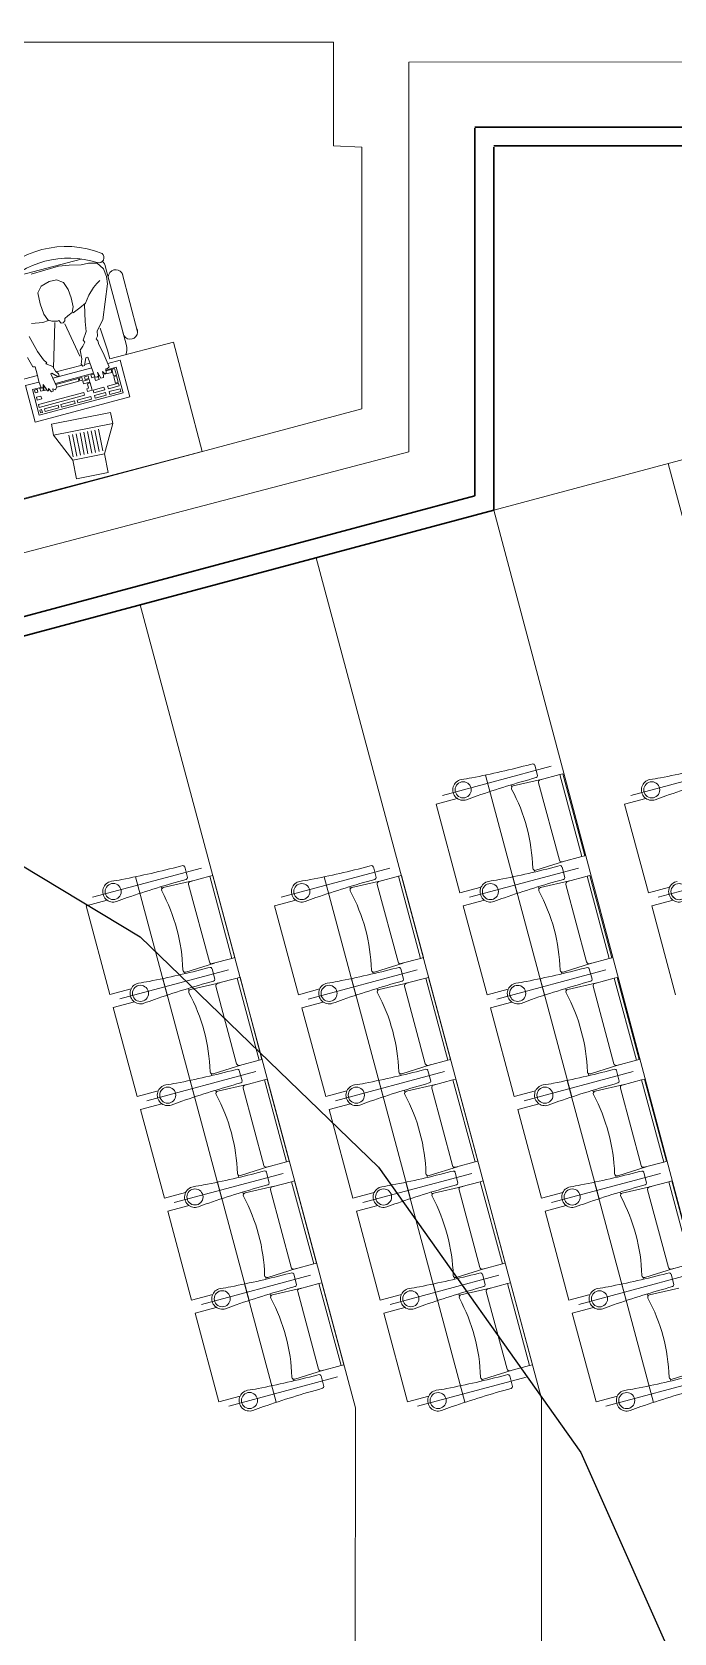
# Model space of a CAD drawing. Header units: millimetres. Extents: x 586 to 1010, y 369 to 668.
# Drawn here: x 682.86 to 686.26, y 509.07 to 517.55 of the extents above; entities that cross this region are included whole.
import ezdxf

# ---------------------------------------------------------------- set-up
doc = ezdxf.new("R2010")
doc.units = ezdxf.units.MM
doc.linetypes.add('CENTER', pattern=[2, 1.25, -0.25, 0.25, -0.25])
doc.linetypes.add('DASHED', pattern=[0.75, 0.5, -0.25])
doc.layers.add('plan line', color=7, linetype='Continuous', lineweight=15)

msp = doc.modelspace()

# ---------------------------------------------------------------- linework, layer by layer
at = {"color": 254, "lineweight": 25}
msp.add_lwpolyline([(667.5806, 481.7471), (668.167, 489.4834), (668.4058, 494.7244), (668.3305, 497.8135), (668.2282, 502.1102), (668.5684, 506.1571), (669.836, 509.6707), (671.1579, 511.3246), (672.4949, 512.3671), (674.3246, 513.3191), (676.3209, 513.9582), (678.3464, 514.2476), (680.2639, 514.1506), (680.2639, 514.1506), (681.9621, 513.6438), (683.4335, 512.7577), (684.6969, 511.536), (685.771, 510.0225), (687.4257, 506.2952), (688.547, 501.9261), (689.8337, 492.1815), (690.1759, 488.4115)], dxfattribs=at)
for points in [[(671.7124, 620.7085), (706.7355, 621.773), (754.2598, 613.8303), (814.6609, 600.1481), (855.7567, 598.0104), (895.0671, 567.0647), (920.0096, 542.0176), (952.0084, 521.2476), (977.2234, 504.6526), (979.6352, 479.2339), (986.3437, 463.8549), (988.7975, 462.3853)], [(654.944, 595.4717), (670.2671, 587.3174), (714.302, 595.1648), (787.0891, 595.1648), (819.3936, 580.9441), (821.0297, 562.8505), (813.4907, 552.7881), (808.7339, 539.6711), (796.4072, 534.7059), (791.0222, 527.249), (791.0222, 507.547), (797.3007, 476.5274), (814.9752, 463.8897), (836.1481, 474.6816), (874.0221, 478.5878), (885.7286, 462.7333), (863.0042, 436.0794), (845.7887, 420.6845), (845.1044, 408.6747)], [(639.2065, 583.4381), (644.7272, 575.638), (657.7961, 553.4401), (668.4043, 543.9291), (682.5178, 548.7307), (692.9838, 555.4778), (711.9339, 556.5828), (734.3456, 532.1334), (750.593, 477.7475), (754.1369, 444.164), (776.4657, 425.4473), (782.6172, 412.2355)]]:
    msp.add_spline(points, degree=3, dxfattribs=at)
at = {"layer": 'plan line'}
for p, q in [((672.8067, 517.4963), (684.4586, 517.5008)), ((684.4586, 517.5008), (684.4586, 516.9508)), ((684.8583, 515.3282), (684.8586, 517.3947)), ((684.8586, 517.3947), (690.4586, 517.4)), ((684.4586, 516.9508), (684.6086, 516.9447)), ((684.6086, 516.9447), (684.6084, 515.5563)), ((685.3083, 515.0191), (690.8994, 516.5164)), ((683.3281, 515.8139), (683.2625, 515.7964)), ((683.3796, 515.6206), (683.3281, 515.8139)), ((683.1768, 515.7735), (682.971, 515.7186)), ((683.1869, 515.7452), (682.984, 515.691)), ((683.1052, 515.7182), (682.9862, 515.6865)), ((683.109, 515.7037), (683.1052, 515.7182)), ((683.1245, 515.7233), (683.11, 515.7195)), ((683.11, 515.7195), (683.1139, 515.705)), ((683.1284, 515.7089), (683.1245, 515.7233)), ((683.1583, 515.7324), (683.139, 515.7272)), ((683.139, 515.7272), (683.1429, 515.7127)), ((683.1429, 515.7127), (683.1622, 515.7179)), ((683.1622, 515.7179), (683.1583, 515.7324)), ((683.1728, 515.7362), (683.1886, 515.7404)), ((683.1767, 515.7217), (683.1728, 515.7362)), ((683.1912, 515.7256), (683.1767, 515.7217)), ((683.1963, 515.7063), (683.1912, 515.7256)), ((683.2081, 515.7508), (683.2078, 515.7507)), ((683.2088, 515.7458), (683.2106, 515.7463)), ((683.2109, 515.7291), (683.2156, 515.7114)), ((683.218, 515.7327), (683.2119, 515.7311)), ((683.2426, 515.7461), (683.2443, 515.7398)), ((683.2443, 515.7398), (683.283, 515.7501)), ((683.3068, 515.7771), (683.2522, 515.7626)), ((683.2791, 515.7646), (683.2528, 515.7576)), ((683.283, 515.7501), (683.2791, 515.7646)), ((683.2984, 515.7697), (683.2839, 515.7659)), ((683.2839, 515.7659), (683.2929, 515.732)), ((683.2929, 515.732), (683.3074, 515.7359)), ((683.3087, 515.7311), (683.2942, 515.7272)), ((683.2942, 515.7272), (683.3033, 515.6934)), ((683.3074, 515.7359), (683.2984, 515.7697)), ((683.3429, 515.6419), (683.3068, 515.7771)), ((683.3177, 515.6973), (683.3087, 515.7311)), ((682.8967, 515.6988), (682.8256, 515.6799)), ((682.8256, 515.6799), (682.8771, 515.4866)), ((682.9069, 515.6705), (682.8623, 515.6586)), ((682.8623, 515.6586), (682.8984, 515.5233)), ((682.8878, 515.6602), (682.8733, 515.6564)), ((682.8733, 515.6564), (682.8771, 515.6419)), ((682.8771, 515.6419), (682.8916, 515.6457)), ((682.8916, 515.6457), (682.8878, 515.6602)), ((682.8939, 515.5791), (683.1355, 515.6435)), ((682.8984, 515.5233), (683.3429, 515.6419)), ((682.9168, 515.6679), (682.9023, 515.6641)), ((682.9023, 515.6641), (682.9061, 515.6496)), ((682.9061, 515.6496), (682.9206, 515.6535)), ((682.9206, 515.6535), (682.9168, 515.6679)), ((682.9265, 515.6757), (682.9199, 515.674)), ((682.9294, 515.6713), (682.9216, 515.6692)), ((682.9216, 515.6692), (682.9255, 515.6547)), ((682.9255, 515.6547), (682.9381, 515.6581)), ((682.948, 515.6607), (682.9505, 515.6614)), ((682.9918, 515.6724), (683.109, 515.7037)), ((683.1139, 515.705), (683.1284, 515.7089)), ((683.1635, 515.713), (683.1297, 515.704)), ((683.1297, 515.704), (683.1335, 515.6895)), ((683.1335, 515.6895), (683.1673, 515.6985)), ((683.1355, 515.6435), (683.1393, 515.629)), ((683.1606, 515.6657), (683.1509, 515.6631)), ((683.1509, 515.6631), (683.1548, 515.6486)), ((683.1686, 515.6937), (683.1541, 515.6899)), ((683.1541, 515.6899), (683.1606, 515.6657)), ((683.1548, 515.6486), (683.1789, 515.6551)), ((683.1673, 515.6985), (683.1635, 515.713)), ((683.1789, 515.6551), (683.1686, 515.6937)), ((683.2417, 515.6718), (683.1838, 515.6564)), ((683.1838, 515.6564), (683.1876, 515.6419)), ((683.1876, 515.6419), (683.2456, 515.6573)), ((683.2495, 515.6428), (683.1915, 515.6274)), ((683.2156, 515.7114), (683.1963, 515.7063)), ((683.2456, 515.6573), (683.2417, 515.6718)), ((683.2533, 515.6283), (683.2495, 515.6428)), ((683.319, 515.6924), (683.2611, 515.677)), ((683.2611, 515.677), (683.2649, 515.6625)), ((683.2649, 515.6625), (683.3229, 515.6779)), ((683.3268, 515.6634), (683.2688, 515.648)), ((683.2688, 515.648), (683.2727, 515.6335)), ((683.2727, 515.6335), (683.3306, 515.6489)), ((683.3033, 515.6934), (683.3177, 515.6973)), ((683.3229, 515.6779), (683.319, 515.6924)), ((683.3306, 515.6489), (683.3268, 515.6634)), ((684.6084, 515.5563), (678.7582, 513.9896)), ((682.8771, 515.4866), (683.3796, 515.6206)), ((682.9077, 515.6241), (682.8836, 515.6177)), ((682.8836, 515.6177), (682.8875, 515.6032)), ((682.8875, 515.6032), (682.9116, 515.6096)), ((682.8978, 515.5646), (682.8939, 515.5791)), ((683.1393, 515.629), (682.8978, 515.5646)), ((682.9016, 515.5501), (682.9113, 515.5526)), ((682.9055, 515.5356), (682.9016, 515.5501)), ((682.9116, 515.6096), (682.9077, 515.6241)), ((682.9113, 515.5526), (682.9152, 515.5381)), ((682.9982, 515.5758), (682.9258, 515.5565)), ((682.9258, 515.5565), (682.9296, 515.542)), ((682.9296, 515.542), (683.0021, 515.5613)), ((683.0021, 515.5613), (682.9982, 515.5758)), ((683.0852, 515.599), (683.0127, 515.5797)), ((683.0127, 515.5797), (683.0166, 515.5652)), ((683.0166, 515.5652), (683.0891, 515.5845)), ((683.0891, 515.5845), (683.0852, 515.599)), ((683.1722, 515.6222), (683.0997, 515.6029)), ((683.0997, 515.6029), (683.1036, 515.5884)), ((683.1036, 515.5884), (683.176, 515.6077)), ((683.176, 515.6077), (683.1722, 515.6222)), ((683.1915, 515.6274), (683.1954, 515.6129)), ((683.1954, 515.6129), (683.2533, 515.6283)), ((682.9152, 515.5381), (682.9055, 515.5356)), ((682.9627, 515.4759), (683.2767, 515.5379)), ((682.9744, 515.417), (682.9627, 515.4759)), ((682.9744, 515.417), (683.2883, 515.4791)), ((683.2883, 515.4791), (683.2438, 515.3174)), ((683.2883, 515.4791), (683.2767, 515.5379)), ((682.9744, 515.417), (683.077, 515.2844)), ((683.0785, 515.3026), (683.0559, 515.417)), ((683.0982, 515.3065), (683.0755, 515.4209)), ((683.1178, 515.3104), (683.0952, 515.4248)), ((683.1374, 515.3142), (683.1148, 515.4287)), ((683.157, 515.3181), (683.1344, 515.4326)), ((683.1766, 515.322), (683.154, 515.4364)), ((683.1963, 515.3259), (683.1736, 515.4403)), ((683.2159, 515.3298), (683.1933, 515.4442)), ((683.2355, 515.3336), (683.2129, 515.4481)), ((678.8581, 513.7575), (684.8583, 515.3282)), ((683.077, 515.2844), (683.2438, 515.3174)), ((683.2632, 515.2193), (683.2438, 515.3174)), ((683.0964, 515.1863), (683.077, 515.2844)), ((683.0964, 515.1863), (683.2632, 515.2193)), ((687.563, 510.3034), (686.2337, 515.2669)), ((686.575, 510.2583), (685.3083, 515.0191)), ((684.3674, 514.7671), (685.5614, 510.3088)), ((684.5747, 510.2586), (683.4342, 514.5172)), ((685.5157, 513.6741), (685.5032, 513.6711)), ((685.526, 513.6669), (685.5406, 513.6116)), ((685.4006, 513.5627), (685.4027, 513.5546)), ((685.0024, 513.4607), (685.115, 513.4908)), ((685.1285, 512.9899), (685.0024, 513.4607)), ((686.0025, 513.4605), (686.1151, 513.4907)), ((686.1286, 512.9898), (686.0025, 513.4605)), ((683.66, 513.1346), (683.6475, 513.1315)), ((683.6703, 513.1274), (683.6849, 513.0721)), ((684.6601, 513.1345), (684.6476, 513.1314)), ((684.6705, 513.1273), (684.685, 513.072)), ((685.5224, 513.1077), (685.5243, 513.1006)), ((685.6602, 513.1344), (685.6478, 513.1313)), ((685.6602, 513.1344), (685.6478, 513.1313)), ((685.6706, 513.1271), (685.6851, 513.0719)), ((685.6706, 513.1271), (685.6851, 513.0719)), ((683.5448, 513.0232), (683.547, 513.0151)), ((684.545, 513.0231), (684.5472, 513.0149)), ((685.2411, 513.0201), (685.1285, 512.9899)), ((685.5451, 513.0229), (685.5473, 513.0148)), ((686.2412, 513.02), (686.1286, 512.9898)), ((683.1467, 512.9211), (683.2593, 512.9513)), ((683.2727, 512.4504), (683.1467, 512.9211)), ((684.1468, 512.921), (684.2594, 512.9512)), ((684.2729, 512.4503), (684.1468, 512.921)), ((685.147, 512.9209), (685.2596, 512.951)), ((685.273, 512.4502), (685.147, 512.9209)), ((686.1471, 512.9207), (686.2597, 512.9509)), ((686.2731, 512.45), (686.1471, 512.9207)), ((683.8045, 512.5948), (683.792, 512.5918)), ((683.8045, 512.5948), (683.792, 512.5918)), ((683.8149, 512.5876), (683.8294, 512.5324)), ((683.8149, 512.5876), (683.8294, 512.5324)), ((684.8047, 512.5947), (684.7922, 512.5916)), ((684.8047, 512.5947), (684.7922, 512.5916)), ((684.815, 512.5875), (684.8296, 512.5322)), ((684.815, 512.5875), (684.8296, 512.5322)), ((685.8048, 512.5946), (685.7923, 512.5915)), ((685.8048, 512.5946), (685.7923, 512.5915)), ((685.8151, 512.5874), (685.8297, 512.5321)), ((685.8151, 512.5874), (685.8297, 512.5321)), ((683.6667, 512.5682), (683.6686, 512.5611)), ((684.6668, 512.568), (684.6687, 512.561)), ((685.667, 512.5679), (685.6689, 512.5608)), ((683.3854, 512.4806), (683.2727, 512.4504)), ((683.2912, 512.3814), (683.4039, 512.4115)), ((683.6894, 512.4834), (683.6916, 512.4753)), ((684.3855, 512.4805), (684.2729, 512.4503)), ((684.2914, 512.3812), (684.404, 512.4114)), ((684.6895, 512.4833), (684.6917, 512.4752)), ((685.3856, 512.4803), (685.273, 512.4502)), ((685.2915, 512.3811), (685.4041, 512.4113)), ((685.6897, 512.4832), (685.6919, 512.475)), ((683.4173, 511.9106), (683.2912, 512.3814)), ((684.4174, 511.9105), (684.2914, 512.3812)), ((685.4176, 511.9104), (685.2915, 512.3811)), ((683.8113, 512.0284), (683.8132, 512.0213)), ((683.9491, 512.0551), (683.9366, 512.052)), ((683.9491, 512.0551), (683.9366, 512.052)), ((683.9594, 512.0478), (683.974, 511.9926)), ((683.9594, 512.0478), (683.974, 511.9926)), ((684.8114, 512.0283), (684.8133, 512.0212)), ((684.9492, 512.0549), (684.9367, 512.0519)), ((684.9492, 512.0549), (684.9367, 512.0519)), ((684.9596, 512.0477), (684.9741, 511.9924)), ((684.9596, 512.0477), (684.9741, 511.9924)), ((685.8115, 512.0281), (685.8134, 512.0211)), ((685.9494, 512.0548), (685.9369, 512.0517)), ((685.9494, 512.0548), (685.9369, 512.0517)), ((685.9597, 512.0476), (685.9742, 511.9923)), ((685.9597, 512.0476), (685.9742, 511.9923)), ((683.5299, 511.9408), (683.4173, 511.9106)), ((683.834, 511.9437), (683.8361, 511.9355)), ((684.5301, 511.9407), (684.4174, 511.9105)), ((684.8341, 511.9435), (684.8363, 511.9354)), ((685.5302, 511.9405), (685.4176, 511.9104)), ((685.8342, 511.9434), (685.8364, 511.9353)), ((683.4358, 511.8416), (683.5484, 511.8717)), ((683.5619, 511.3709), (683.4358, 511.8416)), ((684.4359, 511.8415), (684.5486, 511.8716)), ((684.562, 511.3707), (684.4359, 511.8415)), ((685.4361, 511.8413), (685.5487, 511.8715)), ((685.5621, 511.3706), (685.4361, 511.8413)), ((683.9558, 511.4886), (683.9577, 511.4816)), ((684.0936, 511.5153), (684.0812, 511.5122)), ((684.0936, 511.5153), (684.0812, 511.5122)), ((684.104, 511.5081), (684.1185, 511.4528)), ((684.104, 511.5081), (684.1185, 511.4528)), ((684.956, 511.4885), (684.9579, 511.4814)), ((685.0938, 511.5152), (685.0813, 511.5121)), ((685.0938, 511.5152), (685.0813, 511.5121)), ((685.1041, 511.5079), (685.1187, 511.4527)), ((685.1041, 511.5079), (685.1187, 511.4527)), ((685.9561, 511.4883), (685.958, 511.4813)), ((686.0939, 511.515), (686.0814, 511.5119)), ((686.0939, 511.515), (686.0814, 511.5119)), ((686.1043, 511.5078), (686.1188, 511.4525)), ((686.1043, 511.5078), (686.1188, 511.4525)), ((683.6745, 511.401), (683.5619, 511.3709)), ((683.9785, 511.4039), (683.9807, 511.3957)), ((684.6746, 511.4009), (684.562, 511.3707)), ((684.9787, 511.4037), (684.9808, 511.3956)), ((685.6748, 511.4008), (685.5621, 511.3706)), ((685.9788, 511.4036), (685.981, 511.3955)), ((683.5803, 511.3018), (683.693, 511.332)), ((684.5805, 511.3017), (684.6931, 511.3318)), ((685.5806, 511.3015), (685.6932, 511.3317)), ((683.7064, 510.8311), (683.5803, 511.3018)), ((684.7066, 510.831), (684.5805, 511.3017)), ((685.7067, 510.8308), (685.5806, 511.3015)), ((684.2382, 510.9755), (684.2257, 510.9724)), ((684.2382, 510.9755), (684.2257, 510.9724)), ((684.2485, 510.9683), (684.2631, 510.913)), ((684.2485, 510.9683), (684.2631, 510.913)), ((685.2383, 510.9754), (685.2259, 510.9723)), ((685.2383, 510.9754), (685.2259, 510.9723)), ((685.2487, 510.9682), (685.2632, 510.9129)), ((685.2487, 510.9682), (685.2632, 510.9129)), ((686.2385, 510.9752), (686.226, 510.9722)), ((686.2385, 510.9752), (686.226, 510.9722)), ((686.2488, 510.968), (686.2634, 510.9128)), ((686.2488, 510.968), (686.2634, 510.9128)), ((684.1004, 510.9488), (684.1023, 510.9418)), ((685.1005, 510.9487), (685.1024, 510.9416)), ((686.1006, 510.9486), (686.1025, 510.9415)), ((683.819, 510.8612), (683.7064, 510.8311)), ((684.1231, 510.8641), (684.1253, 510.856)), ((684.8192, 510.8611), (684.7066, 510.831)), ((685.1232, 510.864), (685.1254, 510.8558)), ((685.8193, 510.861), (685.7067, 510.8308)), ((686.1233, 510.8638), (686.1255, 510.8557)), ((683.7249, 510.762), (683.8375, 510.7922)), ((683.851, 510.2913), (683.7249, 510.762)), ((684.725, 510.7619), (684.8377, 510.7921)), ((684.8511, 510.2912), (684.725, 510.7619)), ((685.7252, 510.7618), (685.8378, 510.7919)), ((685.8512, 510.291), (685.7252, 510.7618)), ((684.2449, 510.409), (684.2468, 510.402)), ((684.3828, 510.4357), (684.3703, 510.4327)), ((684.3931, 510.4285), (684.4076, 510.3732)), ((685.2451, 510.4089), (685.247, 510.4019)), ((685.3829, 510.4356), (685.3704, 510.4325)), ((685.3932, 510.4284), (685.4078, 510.3731)), ((686.2452, 510.4088), (686.2471, 510.4017)), ((683.9636, 510.3215), (683.851, 510.2913)), ((684.9637, 510.3213), (684.8511, 510.2912)), ((685.5614, 510.3088), (685.5599, 499.2424)), ((685.9639, 510.3212), (685.8512, 510.291)), ((684.5733, 499.2929), (684.5747, 510.2586))]:
    msp.add_line(p, q, dxfattribs=at)
at = {"layer": 'plan line', "lineweight": 30}
for p, q in [((685.2086, 517.0447), (685.2083, 515.0958)), ((690.4586, 517.05), (685.2086, 517.0507)), ((685.3086, 516.9447), (685.3083, 515.0191)), ((690.4586, 516.95), (685.3086, 516.9506)), ((679.2081, 513.4889), (685.2083, 515.0958)), ((679.3081, 513.4122), (685.3083, 515.0191))]:
    msp.add_line(p, q, dxfattribs=at)
at = {"layer": 'plan line', "ltscale": 0.02}
for p, q in [((682.7565, 516.2554), (683.1201, 516.351)), ((683.0001, 516.3125), (682.8559, 516.2712)), ((683.0572, 516.3179), (683.0001, 516.3125)), ((683.1213, 516.3195), (683.0572, 516.3179)), ((683.1595, 516.3291), (683.1213, 516.3195)), ((683.2064, 516.3294), (683.1595, 516.3291)), ((683.2393, 516.2982), (683.2064, 516.3294)), ((682.952, 516.2315), (682.9085, 516.2067)), ((682.9902, 516.241), (682.952, 516.2315)), ((683.0277, 516.2268), (682.9902, 516.241)), ((683.0527, 516.1893), (683.0277, 516.2268)), ((683.2037, 516.2209), (683.2202, 516.2376)), ((683.2553, 516.2579), (683.2393, 516.2982)), ((683.3609, 515.8929), (683.2505, 516.3079)), ((683.2607, 516.2203), (683.2553, 516.2579)), ((683.4203, 515.9642), (683.3375, 516.2755)), ((682.9085, 516.2067), (682.8915, 516.1722)), ((682.8915, 516.1722), (682.9034, 516.1131)), ((683.068, 516.1449), (683.0527, 516.1893)), ((683.0784, 516.0971), (683.068, 516.1449)), ((683.1431, 516.1165), (683.1616, 516.1592)), ((683.1616, 516.1592), (683.1865, 516.2)), ((683.1865, 516.2), (683.2037, 516.2209)), ((683.236, 516.0288), (683.2607, 516.2203)), ((682.9034, 516.1131), (682.9237, 516.0584)), ((682.9237, 516.0584), (682.9442, 516.0293)), ((683.0497, 516.0493), (683.0734, 516.0681)), ((683.0734, 516.0681), (683.0784, 516.0971)), ((683.0781, 516.0656), (683.1133, 516.0919)), ((683.1133, 516.0919), (683.1431, 516.1165)), ((683.1393, 516.1095), (683.1426, 516.0203)), ((682.8581, 516.0094), (682.917, 516.0153)), ((682.917, 516.0153), (682.9476, 516.0245)), ((682.9442, 516.0293), (682.9659, 516.0221)), ((682.9659, 516.0221), (682.9955, 516.0212)), ((682.9817, 516.0151), (682.9744, 515.772)), ((682.9955, 516.0212), (683.0022, 516.0252)), ((683.0022, 516.0252), (683.0142, 516.0112)), ((683.0142, 516.0112), (683.0255, 516.0126)), ((683.0255, 516.0126), (683.0341, 516.023)), ((683.0341, 516.023), (683.0345, 516.0349)), ((683.0345, 516.0349), (683.0497, 516.0493)), ((683.0348, 516.0076), (683.1139, 515.8354)), ((683.1426, 516.0203), (683.1469, 515.9668)), ((683.2064, 515.9709), (683.236, 516.0288)), ((683.2608, 515.8678), (683.2216, 515.9853)), ((682.8893, 515.86), (682.8454, 515.9409)), ((683.1292, 515.889), (683.1161, 515.8674)), ((683.1405, 515.91), (683.1292, 515.889)), ((683.1469, 515.9668), (683.1313, 515.921)), ((683.1313, 515.921), (683.1405, 515.91)), ((683.1997, 515.9278), (683.2073, 515.9418)), ((683.2089, 515.9168), (683.1997, 515.9278)), ((683.2073, 515.9418), (683.2064, 515.9709)), ((683.2148, 515.897), (683.2089, 515.9168)), ((683.2378, 515.853), (683.2148, 515.897)), ((683.6104, 515.9102), (683.2721, 515.8213)), ((683.7628, 515.3298), (683.6104, 515.9102)), ((682.8361, 515.8284), (682.8644, 515.7801)), ((682.9218, 515.8169), (682.8893, 515.86)), ((682.9385, 515.8004), (682.9218, 515.8169)), ((683.1161, 515.8674), (683.1236, 515.8227)), ((683.1236, 515.8227), (683.1204, 515.7943)), ((683.1386, 515.786), (683.1457, 515.8273)), ((683.1457, 515.8273), (683.1565, 515.8306)), ((683.1565, 515.8306), (683.1937, 515.7261)), ((683.2695, 515.7802), (683.2378, 515.853)), ((683.2721, 515.8213), (683.2608, 515.8678)), ((682.889, 515.7334), (682.4467, 515.6172)), ((682.8644, 515.7801), (682.8762, 515.7797)), ((682.8762, 515.7797), (682.8881, 515.7402)), ((682.8881, 515.7402), (682.8958, 515.7014)), ((682.9342, 515.7952), (682.9385, 515.8004)), ((682.9699, 515.7804), (682.9342, 515.7952)), ((682.9599, 515.7421), (682.9648, 515.7456)), ((682.9923, 515.6735), (682.9599, 515.7421)), ((682.9648, 515.7456), (682.998, 515.7262)), ((682.9852, 515.7556), (682.9699, 515.7804)), ((683.0008, 515.7427), (682.9852, 515.7556)), ((683.1253, 515.7884), (682.9889, 515.7526)), ((682.998, 515.7262), (683.0041, 515.7319)), ((683.0041, 515.7319), (683.0008, 515.7427)), ((683.1204, 515.7943), (683.1296, 515.7833)), ((683.1296, 515.7833), (683.1386, 515.786)), ((683.1676, 515.7995), (683.1396, 515.7921)), ((683.1937, 515.7261), (683.2038, 515.7253)), ((683.2038, 515.7253), (683.2122, 515.7297)), ((683.2122, 515.7297), (683.2075, 515.7518)), ((683.2075, 515.7518), (683.225, 515.7199)), ((683.225, 515.7199), (683.2399, 515.7224)), ((683.239, 515.7319), (683.2343, 515.754)), ((683.2343, 515.754), (683.2453, 515.7436)), ((683.2399, 515.7224), (683.239, 515.7319)), ((683.2453, 515.7436), (683.2542, 515.7463)), ((683.2513, 515.7689), (683.2609, 515.7698)), ((683.2542, 515.7463), (683.2513, 515.7689)), ((683.2609, 515.7698), (683.2695, 515.7802)), ((682.8958, 515.7014), (682.9079, 515.6678)), ((682.9079, 515.6678), (682.9197, 515.6674)), ((682.9197, 515.6674), (682.9202, 515.6852)), ((682.9202, 515.6852), (682.9418, 515.6525)), ((682.9418, 515.6525), (682.9477, 515.6523)), ((682.9477, 515.6523), (682.9481, 515.6642)), ((682.9481, 515.6642), (682.963, 515.6471)), ((682.963, 515.6471), (682.972, 515.6498)), ((682.972, 515.6498), (682.97, 515.6629)), ((682.97, 515.6629), (682.9853, 515.6577)), ((682.9853, 515.6577), (682.9923, 515.6735)), ((683.7628, 515.3298), (682.6022, 515.0251))]:
    msp.add_line(p, q, dxfattribs=at)
at = {"layer": 'plan line', "linetype": 'CENTER', "ltscale": 3}
for p, q in [((685.6138, 513.6614), (685.0362, 513.5067)), ((686.6139, 513.6613), (686.0363, 513.5066)), ((683.7581, 513.1219), (683.1805, 512.9672)), ((684.7582, 513.1217), (684.1806, 512.9671)), ((685.7583, 513.1216), (685.1808, 512.9669)), ((685.7583, 513.1216), (685.1808, 512.9669)), ((686.7585, 513.1215), (686.1809, 512.9668)), ((686.7585, 513.1215), (686.1809, 512.9668)), ((683.9026, 512.5821), (683.325, 512.4274)), ((683.9026, 512.5821), (683.325, 512.4274)), ((684.9028, 512.582), (684.3252, 512.4273)), ((684.9028, 512.582), (684.3252, 512.4273)), ((685.9029, 512.5818), (685.3253, 512.4272)), ((685.9029, 512.5818), (685.3253, 512.4272)), ((684.0472, 512.0423), (683.4696, 511.8876)), ((684.0472, 512.0423), (683.4696, 511.8876)), ((685.0473, 512.0422), (684.4697, 511.8875)), ((685.0473, 512.0422), (684.4697, 511.8875)), ((686.0474, 512.0421), (685.4699, 511.8874)), ((686.0474, 512.0421), (685.4699, 511.8874)), ((684.1917, 511.5025), (683.6142, 511.3479)), ((684.1917, 511.5025), (683.6142, 511.3479)), ((685.1919, 511.5024), (684.6143, 511.3477)), ((685.1919, 511.5024), (684.6143, 511.3477)), ((686.192, 511.5023), (685.6144, 511.3476)), ((686.192, 511.5023), (685.6144, 511.3476)), ((684.3363, 510.9628), (683.7587, 510.8081)), ((684.3363, 510.9628), (683.7587, 510.8081)), ((685.3364, 510.9626), (684.7589, 510.808)), ((685.3364, 510.9626), (684.7589, 510.808)), ((686.3366, 510.9625), (685.759, 510.8078)), ((686.3366, 510.9625), (685.759, 510.8078)), ((684.4808, 510.423), (683.9033, 510.2683)), ((685.481, 510.4229), (684.9034, 510.2682)), ((686.4811, 510.4227), (685.9035, 510.268))]:
    msp.add_line(p, q, dxfattribs=at)
at = {"layer": 'plan line', "linetype": 'DASHED', "ltscale": 3}
for p, q in [((685.433, 512.9874), (685.265, 513.6149)), ((683.5773, 512.4479), (683.4092, 513.0754)), ((684.5774, 512.4478), (684.4094, 513.0752)), ((685.5776, 512.4477), (685.4095, 513.0751)), ((683.7218, 511.9081), (683.5538, 512.5356)), ((684.722, 511.908), (684.5539, 512.5354)), ((685.7221, 511.9079), (685.5541, 512.5353)), ((683.8664, 511.3684), (683.6984, 511.9958)), ((684.8665, 511.3682), (684.6985, 511.9957)), ((685.8667, 511.3681), (685.6986, 511.9955)), ((684.0109, 510.8286), (683.8429, 511.456)), ((685.0111, 510.8285), (684.8431, 511.4559)), ((686.0112, 510.8283), (685.8432, 511.4558)), ((684.1555, 510.2888), (683.9875, 510.9162)), ((685.1556, 510.2887), (684.9876, 510.9161)), ((686.1558, 510.2885), (685.9877, 510.916))]:
    msp.add_line(p, q, dxfattribs=at)
at = {"layer": 'plan line'}
for points in [[(685.6588, 513.6175), (685.5554, 513.5899, 0.414214), (685.5464, 513.5743), (685.6565, 513.1634, 0.414214), (685.672, 513.1544), (685.7762, 513.1823), (685.6588, 513.6175)], [(685.5665, 513.5928), (685.4121, 513.5575, 0.474715), (685.4034, 513.54, -0.115865), (685.5157, 513.1207, 0.474715), (685.532, 513.1098), (685.6831, 513.1574)], [(683.7108, 513.0533), (683.5564, 513.018, 0.474715), (683.5477, 513.0004, -0.115865), (683.66, 512.5812, 0.474715), (683.6763, 512.5703), (683.8274, 512.6178)], [(683.8031, 513.078), (683.6997, 513.0504, 0.414214), (683.6907, 513.0348), (683.8008, 512.6239, 0.414214), (683.8163, 512.6149), (683.9204, 512.6427), (683.8031, 513.078)], [(684.7109, 513.0532), (684.5565, 513.0179, 0.474715), (684.5478, 513.0003, -0.115865), (684.6601, 512.581, 0.474715), (684.6764, 512.5702), (684.8275, 512.6177)], [(684.8032, 513.0779), (684.6999, 513.0502, 0.414214), (684.6909, 513.0347), (684.8009, 512.6237, 0.414214), (684.8165, 512.6148), (684.9206, 512.6426), (684.8032, 513.0779)], [(685.711, 513.0531), (685.5567, 513.0178, 0.474715), (685.548, 513.0002, -0.115865), (685.6603, 512.5809, 0.474715), (685.6766, 512.57), (685.8277, 512.6176)], [(685.8034, 513.0778), (685.7, 513.0501, 0.414214), (685.691, 513.0345), (685.8011, 512.6236, 0.414214), (685.8166, 512.6146), (685.9207, 512.6425), (685.8034, 513.0778)], [(683.8553, 512.5135), (683.701, 512.4783, 0.474715), (683.6923, 512.4607, -0.115865), (683.8045, 512.0414, 0.474715), (683.8209, 512.0305), (683.9719, 512.0781)], [(683.9476, 512.5382), (683.8443, 512.5106, 0.414214), (683.8353, 512.495), (683.9453, 512.0841, 0.414214), (683.9609, 512.0751), (684.065, 512.103), (683.9476, 512.5382)], [(684.8555, 512.5134), (684.7011, 512.4781, 0.474715), (684.6924, 512.4605, -0.115865), (684.8047, 512.0413, 0.474715), (684.821, 512.0304), (684.9721, 512.0779)], [(684.9478, 512.5381), (684.8444, 512.5105, 0.414214), (684.8354, 512.4949), (684.9455, 512.084, 0.414214), (684.961, 512.075), (685.0651, 512.1028), (684.9478, 512.5381)], [(685.8556, 512.5133), (685.7012, 512.478, 0.474715), (685.6925, 512.4604, -0.115865), (685.8048, 512.0411, 0.474715), (685.8211, 512.0302), (685.9722, 512.0778)], [(685.9479, 512.538), (685.8445, 512.5103, 0.414214), (685.8356, 512.4948), (685.9456, 512.0838, 0.414214), (685.9612, 512.0748), (686.0653, 512.1027), (685.9479, 512.538)], [(684.0922, 511.9985), (683.9888, 511.9708, 0.414214), (683.9798, 511.9553), (684.0899, 511.5443, 0.414214), (684.1054, 511.5353), (684.2096, 511.5632), (684.0922, 511.9985)], [(685.0923, 511.9983), (684.989, 511.9707, 0.414214), (684.98, 511.9551), (685.09, 511.5442, 0.414214), (685.1056, 511.5352), (685.2097, 511.5631), (685.0923, 511.9983)], [(686.0925, 511.9982), (685.9891, 511.9705, 0.414214), (685.9801, 511.955), (686.0902, 511.544, 0.414214), (686.1057, 511.5351), (686.2098, 511.5629), (686.0925, 511.9982)], [(683.9999, 511.9738), (683.8455, 511.9385, 0.474715), (683.8368, 511.9209, -0.115865), (683.9491, 511.5016, 0.474715), (683.9654, 511.4907), (684.1165, 511.5383)], [(685, 511.9736), (684.8457, 511.9383, 0.474715), (684.837, 511.9208, -0.115865), (684.9492, 511.5015, 0.474715), (684.9656, 511.4906), (685.1166, 511.5382)], [(686.0002, 511.9735), (685.8458, 511.9382, 0.474715), (685.8371, 511.9206, -0.115865), (685.9494, 511.5013, 0.474715), (685.9657, 511.4905), (686.1168, 511.538)], [(684.1444, 511.434), (683.9901, 511.3987, 0.474715), (683.9814, 511.3811, -0.115865), (684.0937, 510.9618, 0.474715), (684.11, 510.951), (684.2611, 510.9985)], [(684.2368, 511.4587), (684.1334, 511.431, 0.414214), (684.1244, 511.4155), (684.2344, 511.0045, 0.414214), (684.25, 510.9956), (684.3541, 511.0234), (684.2368, 511.4587)], [(685.1446, 511.4339), (684.9902, 511.3986, 0.474715), (684.9815, 511.381, -0.115865), (685.0938, 510.9617, 0.474715), (685.1101, 510.9508), (685.2612, 510.9984)], [(685.2369, 511.4586), (685.1335, 511.4309, 0.414214), (685.1245, 511.4153), (685.2346, 511.0044, 0.414214), (685.2501, 510.9954), (685.3543, 511.0233), (685.2369, 511.4586)], [(686.1447, 511.4337), (685.9903, 511.3984, 0.474715), (685.9816, 511.3808, -0.115865), (686.0939, 510.9616, 0.474715), (686.1102, 510.9507), (686.2613, 510.9982)], [(686.237, 511.4584), (686.1337, 511.4308, 0.414214), (686.1247, 511.4152), (686.2347, 511.0043, 0.414214), (686.2503, 510.9953), (686.3544, 511.0231), (686.237, 511.4584)], [(684.289, 510.8942), (684.1346, 510.8589, 0.474715), (684.1259, 510.8413, -0.115865), (684.2382, 510.4221, 0.474715), (684.2545, 510.4112), (684.4056, 510.4587)], [(684.3813, 510.9189), (684.2779, 510.8912, 0.414214), (684.269, 510.8757), (684.379, 510.4648, 0.414214), (684.3946, 510.4558), (684.4987, 510.4836), (684.3813, 510.9189)], [(685.2891, 510.8941), (685.1348, 510.8588, 0.474715), (685.1261, 510.8412, -0.115865), (685.2384, 510.4219, 0.474715), (685.2547, 510.411), (685.4058, 510.4586)], [(685.3815, 510.9188), (685.2781, 510.8911, 0.414214), (685.2691, 510.8756), (685.3791, 510.4646, 0.414214), (685.3947, 510.4556), (685.4988, 510.4835), (685.3815, 510.9188)], [(686.2893, 510.8939), (686.1349, 510.8587, 0.474715), (686.1262, 510.8411, -0.115865), (686.2385, 510.4218, 0.474715), (686.2548, 510.4109), (686.4059, 510.4585)]]:
    msp.add_lwpolyline(points, format="xyb", dxfattribs=at)
for points in [[(685.6743, 513.6217), (685.7909, 513.1862), (685.7762, 513.1823), (685.6588, 513.6175), (685.6743, 513.6217)], [(683.8185, 513.0822), (683.9352, 512.6467), (683.9204, 512.6427), (683.8031, 513.078), (683.8185, 513.0822)], [(684.8187, 513.082), (684.9353, 512.6465), (684.9206, 512.6426), (684.8032, 513.0779), (684.8187, 513.082)], [(685.8188, 513.0819), (685.9354, 512.6464), (685.9207, 512.6425), (685.8034, 513.0778), (685.8188, 513.0819)], [(683.9631, 512.5424), (684.0797, 512.1069), (684.065, 512.103), (683.9476, 512.5382), (683.9631, 512.5424)], [(684.9632, 512.5422), (685.0799, 512.1068), (685.0651, 512.1028), (684.9478, 512.5381), (684.9632, 512.5422)], [(685.9634, 512.5421), (686.08, 512.1066), (686.0653, 512.1027), (685.9479, 512.538), (685.9634, 512.5421)], [(684.1077, 512.0026), (684.2243, 511.5671), (684.2096, 511.5632), (684.0922, 511.9985), (684.1077, 512.0026)], [(685.1078, 512.0025), (685.2244, 511.567), (685.2097, 511.5631), (685.0923, 511.9983), (685.1078, 512.0025)], [(686.1079, 512.0023), (686.2246, 511.5669), (686.2098, 511.5629), (686.0925, 511.9982), (686.1079, 512.0023)], [(684.2522, 511.4628), (684.3688, 511.0273), (684.3541, 511.0234), (684.2368, 511.4587), (684.2522, 511.4628)], [(685.2524, 511.4627), (685.369, 511.0272), (685.3543, 511.0233), (685.2369, 511.4586), (685.2524, 511.4627)], [(686.2525, 511.4626), (686.3691, 511.0271), (686.3544, 511.0231), (686.237, 511.4584), (686.2525, 511.4626)], [(684.3968, 510.923), (684.5134, 510.4876), (684.4987, 510.4836), (684.3813, 510.9189), (684.3968, 510.923)], [(685.3969, 510.9229), (685.5135, 510.4874), (685.4988, 510.4835), (685.3815, 510.9188), (685.3969, 510.9229)]]:
    msp.add_lwpolyline(points, dxfattribs=at)
for centre in [(685.1464, 513.5366), (686.1465, 513.5364), (683.2907, 512.9971), (684.2908, 512.9969), (685.2909, 512.9968), (685.2909, 512.9968), (686.291, 512.9967), (686.2911, 512.9967), (683.4352, 512.4573), (683.4352, 512.4573), (684.4354, 512.4572), (684.4354, 512.4572), (685.4355, 512.457), (685.4355, 512.457), (683.5798, 511.9175), (683.5798, 511.9175), (684.5799, 511.9174), (684.5799, 511.9174), (685.58, 511.9172), (685.58, 511.9172), (683.7243, 511.3777), (683.7243, 511.3777), (684.7245, 511.3776), (684.7245, 511.3776), (685.7246, 511.3775), (685.7246, 511.3775), (683.8689, 510.8379), (683.8689, 510.8379), (684.869, 510.8378), (684.869, 510.8378), (685.8692, 510.8377), (685.8692, 510.8377), (684.0134, 510.2982), (685.0136, 510.298), (686.0137, 510.2979)]:
    msp.add_circle(centre, 0.0427, dxfattribs=at)
at = {"layer": 'plan line', "ltscale": 0.02}
for centre, radius, start, end in [((683.0411, 515.9123), 0.5052, 67.86155, 141.60134), ((683.0551, 515.8592), 0.4961, 72.3072, 137.15569), ((683.2142, 516.3586), 0.0277, 252.70403, 51.42151), ((683.1773, 516.2884), 0.0758, 14.89891, 42.48335), ((683.3038, 516.255), 0.0395, 358.63871, 211.15912), ((683.3809, 515.9652), 0.0395, 178.63871, 31.15912), ((683.2877, 515.8734), 0.0758, 336.9546, 14.89891)]:
    msp.add_arc(centre, radius, start, end, dxfattribs=at)
at = {"layer": 'plan line'}
for centre, radius, start, end in [((684.9989, 514.5759), 0.9947, 277.95724, 281.22004), ((684.2375, 518.5047), 4.9966, 281.0182, 284.67378), ((686.9532, 508.4652), 5.3287, 105.4519, 108.97549), ((685.5168, 513.6649), 0.00935, 23.43081, 96.55406), ((685.531, 513.6107), 0.00967, 284.36811, 5.81858), ((685.999, 514.5758), 0.9947, 277.95724, 281.22004), ((685.2376, 518.5046), 4.9966, 281.0182, 284.67378), ((687.9533, 508.4651), 5.3287, 105.4519, 108.97549), ((685.1466, 513.5363), 0.0554, 100.4444, 288.48678), ((686.1468, 513.5362), 0.0554, 100.4444, 288.48678), ((686.5515, 509.7797), 3.9554, 109.66487, 110.53297), ((687.5516, 509.7796), 3.9554, 109.66487, 110.53297), ((682.3818, 517.9652), 4.9966, 281.0182, 284.67378), ((683.661, 513.1253), 0.00935, 23.43081, 96.55406), ((683.3819, 517.965), 4.9966, 281.0182, 284.67378), ((684.6612, 513.1252), 0.00935, 23.43081, 96.55406), ((684.382, 517.9649), 4.9966, 281.0182, 284.67378), ((684.382, 517.9649), 4.9966, 281.0182, 284.67378), ((685.6613, 513.1251), 0.00935, 23.43081, 96.55406), ((685.6613, 513.1251), 0.00935, 23.43081, 96.55406), ((683.2909, 512.9968), 0.0554, 100.4444, 288.48678), ((683.1432, 514.0364), 0.9947, 277.95724, 281.22004), ((685.0975, 507.9257), 5.3287, 105.4519, 108.97549), ((683.6752, 513.0712), 0.00967, 284.36811, 5.81858), ((684.2911, 512.9966), 0.0554, 100.4444, 288.48678), ((684.1433, 514.0363), 0.9947, 277.95724, 281.22004), ((686.0976, 507.9256), 5.3287, 105.4519, 108.97549), ((684.6754, 513.071), 0.00967, 284.36811, 5.81858), ((685.2912, 512.9965), 0.0554, 100.4444, 288.48678), ((685.2912, 512.9965), 0.0554, 100.4444, 288.48678), ((685.1434, 514.0361), 0.9947, 277.95724, 281.22004), ((685.1434, 514.0361), 0.9947, 277.95724, 281.22004), ((687.0977, 507.9255), 5.3287, 105.4519, 108.97549), ((687.0977, 507.9255), 5.3287, 105.4519, 108.97549), ((685.6755, 513.0709), 0.00967, 284.36811, 5.81858), ((685.6755, 513.0709), 0.00967, 284.36811, 5.81858), ((686.2913, 512.9964), 0.0554, 100.4444, 288.48678), ((686.2913, 512.9964), 0.0554, 100.4444, 288.48678), ((684.6958, 509.2402), 3.9554, 109.66487, 110.53297), ((685.696, 509.24), 3.9554, 109.66487, 110.53297), ((686.6961, 509.2399), 3.9554, 109.66487, 110.53297), ((686.6961, 509.2399), 3.9554, 109.66487, 110.53297), ((682.5263, 517.4254), 4.9966, 281.0182, 284.67378), ((682.5263, 517.4254), 4.9966, 281.0182, 284.67378), ((683.8056, 512.5856), 0.00935, 23.43081, 96.55406), ((683.8056, 512.5856), 0.00935, 23.43081, 96.55406), ((683.5265, 517.4253), 4.9966, 281.0182, 284.67378), ((683.5265, 517.4253), 4.9966, 281.0182, 284.67378), ((684.8057, 512.5854), 0.00935, 23.43081, 96.55406), ((684.8057, 512.5854), 0.00935, 23.43081, 96.55406), ((684.5266, 517.4251), 4.9966, 281.0182, 284.67378), ((684.5266, 517.4251), 4.9966, 281.0182, 284.67378), ((685.8059, 512.5853), 0.00935, 23.43081, 96.55406), ((685.8059, 512.5853), 0.00935, 23.43081, 96.55406), ((683.4355, 512.457), 0.0554, 100.4444, 288.48678), ((683.4355, 512.457), 0.0554, 100.4444, 288.48678), ((683.2877, 513.4966), 0.9947, 277.95724, 281.22004), ((683.2877, 513.4966), 0.9947, 277.95724, 281.22004), ((685.242, 507.3859), 5.3287, 105.4519, 108.97549), ((685.242, 507.3859), 5.3287, 105.4519, 108.97549), ((683.8198, 512.5314), 0.00967, 284.36811, 5.81858), ((683.8198, 512.5314), 0.00967, 284.36811, 5.81858), ((684.4356, 512.4569), 0.0554, 100.4444, 288.48678), ((684.4356, 512.4569), 0.0554, 100.4444, 288.48678), ((684.2879, 513.4965), 0.9947, 277.95724, 281.22004), ((684.2879, 513.4965), 0.9947, 277.95724, 281.22004), ((686.2422, 507.3858), 5.3287, 105.4519, 108.97549), ((686.2422, 507.3858), 5.3287, 105.4519, 108.97549), ((684.8199, 512.5312), 0.00967, 284.36811, 5.81858), ((684.8199, 512.5312), 0.00967, 284.36811, 5.81858), ((685.4357, 512.4567), 0.0554, 100.4444, 288.48678), ((685.4358, 512.4567), 0.0554, 100.4444, 288.48678), ((685.288, 513.4964), 0.9947, 277.95724, 281.22004), ((685.288, 513.4964), 0.9947, 277.95724, 281.22004), ((687.2423, 507.3857), 5.3287, 105.4519, 108.97549), ((687.2423, 507.3857), 5.3287, 105.4519, 108.97549), ((685.8201, 512.5311), 0.00967, 284.36811, 5.81858), ((685.8201, 512.5311), 0.00967, 284.36811, 5.81858), ((684.8404, 508.7004), 3.9554, 109.66487, 110.53297), ((684.8404, 508.7004), 3.9554, 109.66487, 110.53297), ((685.8405, 508.7003), 3.9554, 109.66487, 110.53297), ((685.8405, 508.7003), 3.9554, 109.66487, 110.53297), ((686.8406, 508.7001), 3.9554, 109.66487, 110.53297), ((686.8406, 508.7001), 3.9554, 109.66487, 110.53297), ((682.6709, 516.8856), 4.9966, 281.0182, 284.67378), ((682.6709, 516.8856), 4.9966, 281.0182, 284.67378), ((685.3866, 506.8462), 5.3287, 105.4519, 108.97549), ((685.3866, 506.8462), 5.3287, 105.4519, 108.97549), ((683.9501, 512.0458), 0.00935, 23.43081, 96.55406), ((683.9502, 512.0458), 0.00935, 23.43081, 96.55406), ((683.9643, 511.9916), 0.00967, 284.36811, 5.81858), ((683.9644, 511.9916), 0.00967, 284.36811, 5.81858), ((683.671, 516.8855), 4.9966, 281.0182, 284.67378), ((683.671, 516.8855), 4.9966, 281.0182, 284.67378), ((684.9503, 512.0456), 0.00935, 23.43081, 96.55406), ((684.9503, 512.0456), 0.00935, 23.43081, 96.55406), ((684.9645, 511.9915), 0.00967, 284.36811, 5.81858), ((684.9645, 511.9915), 0.00967, 284.36811, 5.81858), ((684.6712, 516.8854), 4.9966, 281.0182, 284.67378), ((684.6712, 516.8854), 4.9966, 281.0182, 284.67378), ((685.9504, 512.0455), 0.00935, 23.43081, 96.55406), ((685.9504, 512.0455), 0.00935, 23.43081, 96.55406), ((685.9646, 511.9913), 0.00967, 284.36811, 5.81858), ((685.9646, 511.9913), 0.00967, 284.36811, 5.81858), ((683.58, 511.9172), 0.0554, 100.4444, 288.48678), ((683.58, 511.9172), 0.0554, 100.4444, 288.48678), ((683.4323, 512.9569), 0.9947, 277.95724, 281.22004), ((683.4323, 512.9569), 0.9947, 277.95724, 281.22004), ((684.5802, 511.9171), 0.0554, 100.4444, 288.48678), ((684.5802, 511.9171), 0.0554, 100.4444, 288.48678), ((684.4324, 512.9567), 0.9947, 277.95724, 281.22004), ((684.4324, 512.9567), 0.9947, 277.95724, 281.22004), ((686.3867, 506.846), 5.3287, 105.4519, 108.97549), ((686.3867, 506.846), 5.3287, 105.4519, 108.97549), ((685.5803, 511.917), 0.0554, 100.4444, 288.48678), ((685.5803, 511.917), 0.0554, 100.4444, 288.48678), ((685.4326, 512.9566), 0.9947, 277.95724, 281.22004), ((685.4326, 512.9566), 0.9947, 277.95724, 281.22004), ((687.3868, 506.8459), 5.3287, 105.4519, 108.97549), ((687.3868, 506.8459), 5.3287, 105.4519, 108.97549), ((684.9849, 508.1606), 3.9554, 109.66487, 110.53297), ((684.9849, 508.1606), 3.9554, 109.66487, 110.53297), ((685.9851, 508.1605), 3.9554, 109.66487, 110.53297), ((685.9851, 508.1605), 3.9554, 109.66487, 110.53297), ((686.9852, 508.1604), 3.9554, 109.66487, 110.53297), ((686.9852, 508.1604), 3.9554, 109.66487, 110.53297), ((682.8154, 516.3458), 4.9966, 281.0182, 284.67378), ((682.8154, 516.3458), 4.9966, 281.0182, 284.67378), ((684.0947, 511.506), 0.00935, 23.43081, 96.55406), ((684.0947, 511.506), 0.00935, 23.43081, 96.55406), ((683.8156, 516.3457), 4.9966, 281.0182, 284.67378), ((683.8156, 516.3457), 4.9966, 281.0182, 284.67378), ((685.0948, 511.5059), 0.00935, 23.43081, 96.55406), ((685.0949, 511.5059), 0.00935, 23.43081, 96.55406), ((684.8157, 516.3456), 4.9966, 281.0182, 284.67378), ((684.8157, 516.3456), 4.9966, 281.0182, 284.67378), ((686.095, 511.5057), 0.00935, 23.43081, 96.55406), ((686.095, 511.5057), 0.00935, 23.43081, 96.55406), ((683.7246, 511.3774), 0.0554, 100.4444, 288.48678), ((683.7246, 511.3774), 0.0554, 100.4444, 288.48678), ((683.5768, 512.4171), 0.9947, 277.95724, 281.22004), ((683.5768, 512.4171), 0.9947, 277.95724, 281.22004), ((685.5311, 506.3064), 5.3287, 105.4519, 108.97549), ((685.5311, 506.3064), 5.3287, 105.4519, 108.97549), ((684.1089, 511.4518), 0.00967, 284.36811, 5.81858), ((684.1089, 511.4518), 0.00967, 284.36811, 5.81858), ((684.7247, 511.3773), 0.0554, 100.4444, 288.48678), ((684.7247, 511.3773), 0.0554, 100.4444, 288.48678), ((684.577, 512.4169), 0.9947, 277.95724, 281.22004), ((684.577, 512.4169), 0.9947, 277.95724, 281.22004), ((686.5313, 506.3063), 5.3287, 105.4519, 108.97549), ((686.5313, 506.3063), 5.3287, 105.4519, 108.97549), ((685.109, 511.4517), 0.00967, 284.36811, 5.81858), ((685.109, 511.4517), 0.00967, 284.36811, 5.81858), ((685.7249, 511.3772), 0.0554, 100.4444, 288.48678), ((685.7249, 511.3772), 0.0554, 100.4444, 288.48678), ((685.5771, 512.4168), 0.9947, 277.95724, 281.22004), ((685.5771, 512.4168), 0.9947, 277.95724, 281.22004), ((687.5314, 506.3061), 5.3287, 105.4519, 108.97549), ((687.5314, 506.3061), 5.3287, 105.4519, 108.97549), ((686.1092, 511.4516), 0.00967, 284.36811, 5.81858), ((686.1092, 511.4516), 0.00967, 284.36811, 5.81858), ((685.1295, 507.6208), 3.9554, 109.66487, 110.53297), ((685.1295, 507.6208), 3.9554, 109.66487, 110.53297), ((686.1296, 507.6207), 3.9554, 109.66487, 110.53297), ((686.1296, 507.6207), 3.9554, 109.66487, 110.53297), ((687.1297, 507.6206), 3.9554, 109.66487, 110.53297), ((687.1298, 507.6206), 3.9554, 109.66487, 110.53297), ((682.96, 515.8061), 4.9966, 281.0182, 284.67378), ((682.96, 515.8061), 4.9966, 281.0182, 284.67378), ((684.2393, 510.9662), 0.00935, 23.43081, 96.55406), ((684.2393, 510.9662), 0.00935, 23.43081, 96.55406), ((683.9601, 515.8059), 4.9966, 281.0182, 284.67378), ((683.9601, 515.8059), 4.9966, 281.0182, 284.67378), ((685.2394, 510.9661), 0.00935, 23.43081, 96.55406), ((685.2394, 510.9661), 0.00935, 23.43081, 96.55406), ((684.9603, 515.8058), 4.9966, 281.0182, 284.67378), ((684.9603, 515.8058), 4.9966, 281.0182, 284.67378), ((686.2395, 510.966), 0.00935, 23.43081, 96.55406), ((686.2395, 510.966), 0.00935, 23.43081, 96.55406), ((683.8691, 510.8377), 0.0554, 100.4444, 288.48678), ((683.8691, 510.8377), 0.0554, 100.4444, 288.48678), ((683.7214, 511.8773), 0.9947, 277.95724, 281.22004), ((683.7214, 511.8773), 0.9947, 277.95724, 281.22004), ((685.6757, 505.7666), 5.3287, 105.4519, 108.97549), ((685.6757, 505.7666), 5.3287, 105.4519, 108.97549), ((684.2535, 510.912), 0.00967, 284.36811, 5.81858), ((684.2535, 510.912), 0.00967, 284.36811, 5.81858), ((684.8693, 510.8375), 0.0554, 100.4444, 288.48678), ((684.8693, 510.8375), 0.0554, 100.4444, 288.48678), ((684.7215, 511.8772), 0.9947, 277.95724, 281.22004), ((684.7215, 511.8772), 0.9947, 277.95724, 281.22004), ((686.6758, 505.7665), 5.3287, 105.4519, 108.97549), ((686.6758, 505.7665), 5.3287, 105.4519, 108.97549), ((685.2536, 510.9119), 0.00967, 284.36811, 5.81858), ((685.2536, 510.9119), 0.00967, 284.36811, 5.81858), ((685.8694, 510.8374), 0.0554, 100.4444, 288.48678), ((685.8694, 510.8374), 0.0554, 100.4444, 288.48678), ((685.7217, 511.877), 0.9947, 277.95724, 281.22004), ((685.7217, 511.877), 0.9947, 277.95724, 281.22004), ((687.676, 505.7663), 5.3287, 105.4519, 108.97549), ((687.676, 505.7663), 5.3287, 105.4519, 108.97549), ((686.2537, 510.9118), 0.00967, 284.36811, 5.81858), ((686.2537, 510.9118), 0.00967, 284.36811, 5.81858), ((685.274, 507.0811), 3.9554, 109.66487, 110.53297), ((685.274, 507.0811), 3.9554, 109.66487, 110.53297), ((686.2742, 507.0809), 3.9554, 109.66487, 110.53297), ((686.2742, 507.0809), 3.9554, 109.66487, 110.53297), ((687.2743, 507.0808), 3.9554, 109.66487, 110.53297), ((687.2743, 507.0808), 3.9554, 109.66487, 110.53297), ((683.1046, 515.2663), 4.9966, 281.0182, 284.67378), ((684.3838, 510.4264), 0.00935, 23.43081, 96.55406), ((684.398, 510.3723), 0.00967, 284.36811, 5.81858), ((684.1047, 515.2662), 4.9966, 281.0182, 284.67378), ((685.384, 510.4263), 0.00935, 23.43081, 96.55406), ((685.3982, 510.3721), 0.00967, 284.36811, 5.81858), ((685.1048, 515.266), 4.9966, 281.0182, 284.67378), ((684.0137, 510.2979), 0.0554, 100.4444, 288.48678), ((683.866, 511.3375), 0.9947, 277.95724, 281.22004), ((685.8202, 505.2268), 5.3287, 105.4519, 108.97549), ((685.0138, 510.2978), 0.0554, 100.4444, 288.48678), ((684.8661, 511.3374), 0.9947, 277.95724, 281.22004), ((686.8204, 505.2267), 5.3287, 105.4519, 108.97549), ((686.014, 510.2976), 0.0554, 100.4444, 288.48678), ((685.8662, 511.3373), 0.9947, 277.95724, 281.22004), ((687.8205, 505.2266), 5.3287, 105.4519, 108.97549), ((685.4186, 506.5413), 3.9554, 109.66487, 110.53297), ((686.4187, 506.5412), 3.9554, 109.66487, 110.53297), ((687.4189, 506.541), 3.9554, 109.66487, 110.53297)]:
    msp.add_arc(centre, radius, start, end, dxfattribs=at)

doc.saveas('drawing.dxf')
